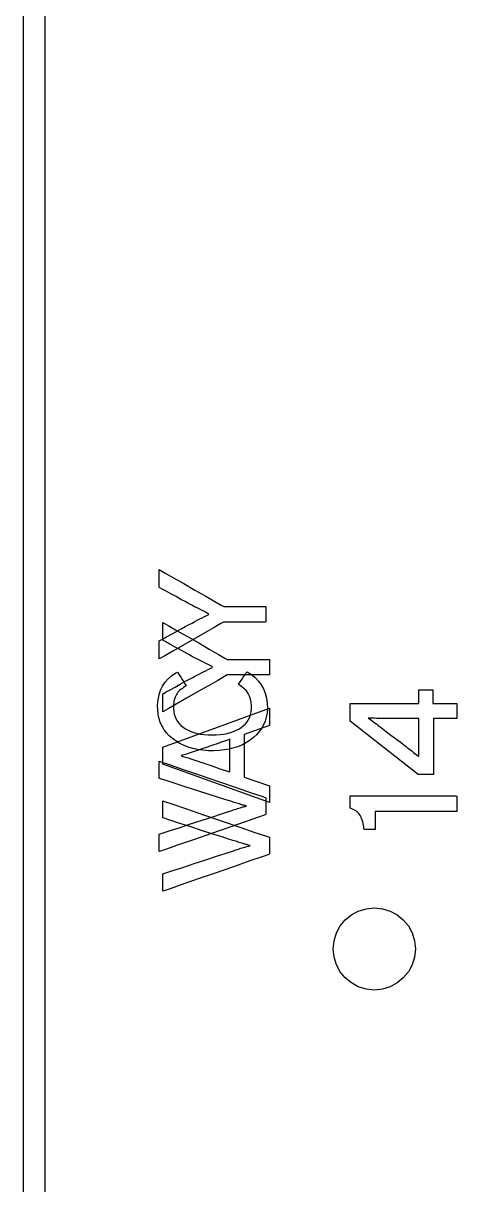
# Model space of a CAD drawing. Extents: x 1 to 47.7, y 0.2 to 33.5.
# Drawn here: x 34.671 to 35.067, y 11.133 to 12.192 of the extents above; entities that cross this region are included whole.
import ezdxf

# ---------------------------------------------------------------- set-up
doc = ezdxf.new("R2010")
doc.units = 0
doc.header["$MEASUREMENT"] = 0
for name, color, linetype in [('1_1__SCREW_TERMINAL_BLOCK_', 7, 'CONTINUOUS'), ('1_2__SCREW_TERMINAL_BLOCK_', 7, 'CONTINUOUS'), ('1_3__CONNECTORIZED_RELAY__', 7, 'CONTINUOUS'), ('1_4__CONNECTORIZED_RELAY__', 7, 'CONTINUOUS')]:
    doc.layers.add(name, color=color, linetype=linetype)

msp = doc.modelspace()

# ---------------------------------------------------------------- linework, layer by layer
at = {"layer": '1_1__SCREW_TERMINAL_BLOCK_'}
for points in [[(34.6712, 12.2817), (34.6712, 12.1342), (34.6712, 11.9848), (34.6712, 11.8335), (34.6712, 11.6806), (34.6712, 11.526), (34.6712, 11.3699), (34.6712, 11.2125), (34.6712, 11.0537), (34.6712, 10.8937), (34.6712, 10.7326), (34.6712, 10.5705), (34.6712, 10.4076), (34.6712, 10.2438), (34.6712, 9.9144), (34.6712, 9.583), (34.6712, 8.9177), (34.6712, 8.5855), (34.6712, 8.2547), (34.6712, 7.9261)], [(34.6912, 7.9279), (34.6912, 8.0812), (34.6912, 8.3895), (34.6912, 8.6997), (34.6912, 9.011), (34.6912, 9.6339), (34.6912, 9.944), (34.6912, 10.2521), (34.6912, 10.4051), (34.6912, 10.5574), (34.6912, 10.7088), (34.6912, 10.8592), (34.6912, 11.0086), (34.6912, 11.1568), (34.6912, 11.3037), (34.6912, 11.4493), (34.6912, 11.5934), (34.6912, 11.7359), (34.6912, 11.8769), (34.6912, 12.016), (34.6912, 12.1534), (34.6912, 12.2887)]]:
    msp.add_lwpolyline(points, dxfattribs=at)
for points in [[(34.8541, 11.6602), (34.8555, 11.6602), (34.8593, 11.6602), (34.8648, 11.6602), (34.8712, 11.6602), (34.8778, 11.6602), (34.8839, 11.6602), (34.8889, 11.6602), (34.8919, 11.6602), (34.8925, 11.6602), (34.8925, 11.6593), (34.8925, 11.6576), (34.8925, 11.6555), (34.8925, 11.6531), (34.8925, 11.6507), (34.8925, 11.6486), (34.8925, 11.647), (34.8925, 11.6462), (34.8917, 11.6461), (34.8885, 11.6461), (34.8834, 11.6461), (34.8772, 11.6461), (34.8705, 11.6461), (34.8642, 11.6461), (34.8589, 11.6461), (34.8552, 11.6461), (34.854, 11.6461), (34.8515, 11.6447), (34.8454, 11.6412), (34.8369, 11.6363), (34.827, 11.6306), (34.8169, 11.6248), (34.8076, 11.6195), (34.8003, 11.6153), (34.796, 11.6128), (34.7953, 11.6125), (34.7953, 11.6136), (34.7953, 11.6156), (34.7953, 11.6182), (34.7953, 11.6211), (34.7953, 11.6239), (34.7953, 11.6263), (34.7953, 11.6281), (34.7953, 11.6289), (34.796, 11.6293), (34.7984, 11.6306), (34.802, 11.6326), (34.8064, 11.635), (34.811, 11.6375), (34.8154, 11.6399), (34.8191, 11.6419), (34.8214, 11.6432), (34.8226, 11.6438), (34.8252, 11.6452), (34.8277, 11.6465), (34.83, 11.6477), (34.8323, 11.6489), (34.8345, 11.65), (34.8366, 11.651), (34.8386, 11.652), (34.8406, 11.6529), (34.8404, 11.6537), (34.8385, 11.6546), (34.8366, 11.6556), (34.8345, 11.6566), (34.8323, 11.6577), (34.83, 11.6589), (34.8276, 11.6601), (34.8251, 11.6614), (34.8225, 11.6628), (34.8214, 11.6634), (34.8189, 11.6648), (34.8151, 11.6668), (34.8107, 11.6693), (34.806, 11.6718), (34.8017, 11.6742), (34.7981, 11.6762), (34.7959, 11.6774), (34.7953, 11.6778), (34.7953, 11.6787), (34.7953, 11.6805), (34.7953, 11.683), (34.7953, 11.6857), (34.7953, 11.6885), (34.7953, 11.691), (34.7953, 11.6929), (34.7953, 11.6939), (34.7962, 11.6935), (34.8008, 11.6908), (34.8084, 11.6865), (34.8178, 11.6811), (34.8279, 11.6753), (34.8377, 11.6696), (34.8461, 11.6648), (34.8519, 11.6615)], [(34.8755, 11.6008), (34.8794, 11.5983), (34.8829, 11.5955), (34.8859, 11.5923), (34.8884, 11.5889), (34.8905, 11.5851), (34.8921, 11.5811), (34.8932, 11.5767), (34.8939, 11.5721), (34.894, 11.5673), (34.8937, 11.5633), (34.893, 11.5594), (34.8919, 11.5558), (34.8905, 11.5523), (34.8887, 11.5491), (34.8866, 11.5461), (34.8841, 11.5433), (34.8813, 11.5407), (34.8782, 11.5382), (34.8749, 11.5361), (34.8713, 11.5342), (34.8675, 11.5325), (34.8634, 11.5312), (34.8592, 11.5301), (34.8546, 11.5294), (34.8499, 11.5289), (34.8449, 11.5286), (34.8398, 11.5287), (34.835, 11.5291), (34.8303, 11.5298), (34.8259, 11.5307), (34.8218, 11.532), (34.8179, 11.5335), (34.8142, 11.5353), (34.8107, 11.5373), (34.8075, 11.5397), (34.8045, 11.5422), (34.802, 11.5449), (34.7997, 11.5479), (34.7979, 11.551), (34.7963, 11.5544), (34.7952, 11.5579), (34.7943, 11.5617), (34.7939, 11.5657), (34.7938, 11.5702), (34.7942, 11.5751), (34.7951, 11.5796), (34.7965, 11.5838), (34.7983, 11.5877), (34.8006, 11.5912), (34.8033, 11.5943), (34.8066, 11.5971), (34.8103, 11.5996), (34.812, 11.6003), (34.8126, 11.5993), (34.8136, 11.5978), (34.8149, 11.5958), (34.8162, 11.5937), (34.8176, 11.5916), (34.8187, 11.5898), (34.8196, 11.5885), (34.8199, 11.588), (34.8188, 11.5873), (34.8175, 11.5864), (34.8164, 11.5856), (34.8153, 11.5847), (34.8142, 11.5838), (34.8133, 11.5829), (34.8124, 11.582), (34.8117, 11.581), (34.811, 11.58), (34.8104, 11.5789), (34.8099, 11.5777), (34.8094, 11.5765), (34.809, 11.5752), (34.8087, 11.5739), (34.8085, 11.5724), (34.8084, 11.5709), (34.8083, 11.5694), (34.8083, 11.5673), (34.8085, 11.5646), (34.809, 11.5621), (34.8098, 11.5597), (34.8107, 11.5575), (34.8119, 11.5554), (34.8134, 11.5535), (34.8151, 11.5518), (34.817, 11.5502), (34.8192, 11.5487), (34.8216, 11.5474), (34.8242, 11.5463), (34.827, 11.5453), (34.8299, 11.5445), (34.8331, 11.5439), (34.8364, 11.5435), (34.8399, 11.5432), (34.8436, 11.5431), (34.8473, 11.5432), (34.8508, 11.5434), (34.8541, 11.5439), (34.8573, 11.5445), (34.8602, 11.5452), (34.863, 11.5462), (34.8656, 11.5473), (34.868, 11.5485), (34.8702, 11.55), (34.8723, 11.5516), (34.8741, 11.5533), (34.8756, 11.5552), (34.8769, 11.5572), (34.8779, 11.5594), (34.8787, 11.5618), (34.8792, 11.5643), (34.8795, 11.5669), (34.8795, 11.5699), (34.8792, 11.573), (34.8786, 11.5758), (34.8776, 11.5785), (34.8764, 11.5809), (34.8748, 11.5832), (34.8729, 11.5852), (34.8707, 11.5871), (34.8681, 11.5887), (34.8676, 11.5894), (34.8682, 11.5903), (34.8693, 11.5919), (34.8706, 11.5937), (34.8719, 11.5957), (34.8733, 11.5976), (34.8744, 11.5993), (34.8752, 11.6004)], [(34.8925, 11.4858), (34.8925, 11.4852), (34.8925, 11.4837), (34.8925, 11.4815), (34.8925, 11.479), (34.8925, 11.4763), (34.8925, 11.4739), (34.8925, 11.4719), (34.8925, 11.4707), (34.892, 11.4703), (34.886, 11.4682), (34.8746, 11.4642), (34.8598, 11.4591), (34.8431, 11.4533), (34.8266, 11.4475), (34.812, 11.4424), (34.801, 11.4386), (34.7956, 11.4368), (34.7953, 11.437), (34.7953, 11.4383), (34.7953, 11.4404), (34.7953, 11.443), (34.7953, 11.4457), (34.7953, 11.4483), (34.7953, 11.4505), (34.7953, 11.452), (34.7953, 11.4525), (34.798, 11.4534), (34.8045, 11.4555), (34.8134, 11.4585), (34.8239, 11.4619), (34.8345, 11.4654), (34.8443, 11.4685), (34.852, 11.4711), (34.8566, 11.4726), (34.8578, 11.473), (34.8588, 11.4733), (34.8598, 11.4737), (34.8609, 11.474), (34.862, 11.4744), (34.8632, 11.4748), (34.8643, 11.4751), (34.8655, 11.4755), (34.8666, 11.4759), (34.8678, 11.4763), (34.869, 11.4766), (34.87, 11.4769), (34.8711, 11.4772), (34.872, 11.4774), (34.8729, 11.4777), (34.8737, 11.4779), (34.8745, 11.4781), (34.8749, 11.4782), (34.8742, 11.4784), (34.8734, 11.4786), (34.8726, 11.4789), (34.8717, 11.4791), (34.8707, 11.4794), (34.8697, 11.4797), (34.8686, 11.4801), (34.8674, 11.4805), (34.8662, 11.4809), (34.865, 11.4812), (34.8638, 11.4816), (34.8627, 11.4819), (34.8615, 11.4823), (34.8604, 11.4826), (34.8593, 11.4829), (34.8583, 11.4832), (34.8572, 11.4836), (34.8552, 11.4842), (34.8494, 11.4861), (34.8408, 11.4889), (34.8306, 11.4922), (34.8199, 11.4956), (34.8099, 11.4989), (34.8017, 11.5015), (34.7966, 11.5032), (34.7953, 11.5036), (34.7953, 11.5045), (34.7953, 11.5063), (34.7953, 11.5086), (34.7953, 11.5113), (34.7953, 11.5139), (34.7953, 11.5163), (34.7953, 11.5181), (34.7953, 11.5191), (34.7968, 11.5187), (34.8045, 11.516), (34.817, 11.5117), (34.8325, 11.5064), (34.8493, 11.5007), (34.8655, 11.4951), (34.8793, 11.4904), (34.8889, 11.4871)], [(34.9915, 11.3854), (34.9991, 11.3846), (35.0061, 11.3824), (35.0125, 11.379), (35.018, 11.3744), (35.0226, 11.3688), (35.0261, 11.3625), (35.0283, 11.3554), (35.029, 11.3479), (35.0283, 11.3403), (35.0261, 11.3333), (35.0226, 11.3269), (35.018, 11.3214), (35.0125, 11.3168), (35.0061, 11.3133), (34.9991, 11.3111), (34.9915, 11.3104), (34.984, 11.3111), (34.9769, 11.3133), (34.9706, 11.3168), (34.965, 11.3214), (34.9604, 11.3269), (34.957, 11.3333), (34.9548, 11.3403), (34.954, 11.3479), (34.9548, 11.3554), (34.957, 11.3625), (34.9604, 11.3688), (34.965, 11.3744), (34.9706, 11.379), (34.9769, 11.3824), (34.984, 11.3846)]]:
    msp.add_lwpolyline(points, close=True, dxfattribs=at)
at = {"layer": '1_2__SCREW_TERMINAL_BLOCK_'}
for points in [[(34.6712, 12.2817), (34.6712, 12.1342), (34.6712, 11.9848), (34.6712, 11.8335), (34.6712, 11.6806), (34.6712, 11.526), (34.6712, 11.3699), (34.6712, 11.2125), (34.6712, 11.0537), (34.6712, 10.8937), (34.6712, 10.7326), (34.6712, 10.5705), (34.6712, 10.4076), (34.6712, 10.2438), (34.6712, 9.9144), (34.6712, 9.583), (34.6712, 8.9177), (34.6712, 8.5855), (34.6712, 8.2547), (34.6712, 7.9261)], [(34.6912, 7.9279), (34.6912, 8.0812), (34.6912, 8.3895), (34.6912, 8.6997), (34.6912, 9.011), (34.6912, 9.6339), (34.6912, 9.944), (34.6912, 10.2521), (34.6912, 10.4051), (34.6912, 10.5574), (34.6912, 10.7088), (34.6912, 10.8592), (34.6912, 11.0086), (34.6912, 11.1568), (34.6912, 11.3037), (34.6912, 11.4493), (34.6912, 11.5934), (34.6912, 11.7359), (34.6912, 11.8769), (34.6912, 12.016), (34.6912, 12.1534), (34.6912, 12.2887)]]:
    msp.add_lwpolyline(points, dxfattribs=at)
at = {"layer": '1_3__CONNECTORIZED_RELAY__'}
for points in [[(34.6712, 12.2491), (34.6712, 12.1012), (34.6712, 11.9513), (34.6712, 11.7997), (34.6712, 11.6464), (34.6712, 11.4915), (34.6712, 11.3351), (34.6712, 11.1773), (34.6712, 11.0182), (34.6712, 10.858), (34.6712, 10.6967), (34.6712, 10.5344), (34.6712, 10.3712), (34.6712, 10.2073), (34.6712, 9.8776), (34.6712, 9.5461), (34.6712, 9.2135), (34.6712, 8.5487), (34.6712, 8.2181), (34.6712, 7.8897)], [(34.6912, 7.8884), (34.6912, 8.1273), (34.6912, 8.3677), (34.6912, 8.6093), (34.6912, 9.5804), (34.6912, 9.8225), (34.6912, 10.0637), (34.6912, 10.3034), (34.6912, 10.5415), (34.6912, 10.7775), (34.6912, 11.0111), (34.6912, 11.2418), (34.6912, 11.356), (34.6912, 11.4694), (34.6912, 11.5819), (34.6912, 11.6935), (34.6912, 11.8041), (34.6912, 11.9136), (34.6912, 12.0222), (34.6912, 12.1296), (34.6912, 12.2358)], [(35.0449, 11.5718), (35.0668, 11.5718), (35.0668, 11.5581), (35.0454, 11.5581), (35.0454, 11.5071), (35.0315, 11.5071), (34.9696, 11.5556), (34.9696, 11.5718), (35.0321, 11.5718), (35.0321, 11.5842), (35.0449, 11.5842), (35.0449, 11.5718)], [(34.8958, 11.5518), (34.8727, 11.5436), (34.8727, 11.5047), (34.8958, 11.4966), (34.8958, 11.4815), (34.7986, 11.5165), (34.7986, 11.532), (34.8958, 11.5674), (34.8958, 11.5518)]]:
    msp.add_lwpolyline(points, dxfattribs=at)
for points in [[(34.8574, 11.612), (34.8588, 11.612), (34.8626, 11.612), (34.8681, 11.612), (34.8745, 11.612), (34.8811, 11.612), (34.8873, 11.612), (34.8922, 11.612), (34.8952, 11.612), (34.8958, 11.6119), (34.8958, 11.611), (34.8958, 11.6094), (34.8958, 11.6072), (34.8958, 11.6048), (34.8958, 11.6024), (34.8958, 11.6003), (34.8958, 11.5987), (34.8958, 11.5979), (34.895, 11.5979), (34.8918, 11.5979), (34.8867, 11.5979), (34.8805, 11.5979), (34.8739, 11.5979), (34.8675, 11.5979), (34.8622, 11.5979), (34.8585, 11.5979), (34.8573, 11.5979), (34.8548, 11.5964), (34.8487, 11.5929), (34.8402, 11.588), (34.8303, 11.5823), (34.8202, 11.5765), (34.8109, 11.5712), (34.8036, 11.567), (34.7993, 11.5645), (34.7986, 11.5643), (34.7986, 11.5654), (34.7986, 11.5674), (34.7986, 11.57), (34.7986, 11.5728), (34.7986, 11.5756), (34.7986, 11.578), (34.7986, 11.5798), (34.7986, 11.5807), (34.7993, 11.581), (34.8017, 11.5823), (34.8053, 11.5843), (34.8097, 11.5867), (34.8143, 11.5893), (34.8187, 11.5917), (34.8224, 11.5936), (34.8247, 11.595), (34.8259, 11.5956), (34.8285, 11.5969), (34.831, 11.5982), (34.8334, 11.5994), (34.8356, 11.6006), (34.8378, 11.6017), (34.8399, 11.6028), (34.8419, 11.6037), (34.8439, 11.6046), (34.8437, 11.6055), (34.8419, 11.6064), (34.8399, 11.6073), (34.8378, 11.6083), (34.8356, 11.6094), (34.8333, 11.6106), (34.8309, 11.6119), (34.8284, 11.6132), (34.8258, 11.6145), (34.8247, 11.6151), (34.8222, 11.6165), (34.8185, 11.6186), (34.814, 11.621), (34.8093, 11.6236), (34.805, 11.626), (34.8014, 11.6279), (34.7992, 11.6292), (34.7986, 11.6295), (34.7986, 11.6304), (34.7986, 11.6322), (34.7986, 11.6347), (34.7986, 11.6375), (34.7986, 11.6403), (34.7986, 11.6427), (34.7986, 11.6446), (34.7986, 11.6457), (34.7995, 11.6452), (34.8042, 11.6426), (34.8117, 11.6382), (34.8211, 11.6328), (34.8313, 11.627), (34.841, 11.6214), (34.8494, 11.6166), (34.8552, 11.6132)], [(34.986, 11.5585), (34.9871, 11.5577), (34.9883, 11.5568), (34.9895, 11.5559), (34.9909, 11.5549), (34.9923, 11.5539), (34.9937, 11.5529), (34.9952, 11.5517), (34.9968, 11.5505), (34.9978, 11.5498), (34.9997, 11.5483), (35.0028, 11.546), (35.0067, 11.543), (35.011, 11.5398), (35.015, 11.5367), (35.0184, 11.5341), (35.0207, 11.5324), (35.0216, 11.5317), (35.0231, 11.5305), (35.0246, 11.5294), (35.026, 11.5283), (35.0273, 11.5272), (35.0286, 11.5262), (35.0298, 11.5252), (35.0309, 11.5242), (35.032, 11.5233), (35.0323, 11.5241), (35.0323, 11.5257), (35.0323, 11.5274), (35.0322, 11.5291), (35.0322, 11.5309), (35.0322, 11.5328), (35.0322, 11.5347), (35.0322, 11.5367), (35.0321, 11.5382), (35.0321, 11.5394), (35.0321, 11.5418), (35.0321, 11.5449), (35.0321, 11.5484), (35.0321, 11.5518), (35.0321, 11.5549), (35.0321, 11.5571), (35.0321, 11.558), (35.0313, 11.5581), (35.0286, 11.5581), (35.0246, 11.5581), (35.0197, 11.5581), (35.0147, 11.5581), (35.0101, 11.5581), (35.0063, 11.5581), (35.0041, 11.5581), (35.0027, 11.5581), (35.0003, 11.5581), (34.998, 11.5582), (34.9958, 11.5582), (34.9937, 11.5582), (34.9916, 11.5583), (34.9896, 11.5583), (34.9878, 11.5584)], [(34.8373, 11.5313), (34.8342, 11.5303), (34.8311, 11.5292), (34.8282, 11.5283), (34.8253, 11.5273), (34.8227, 11.5265), (34.8201, 11.5256), (34.8177, 11.5249), (34.8154, 11.5242), (34.8167, 11.5235), (34.8191, 11.5228), (34.8216, 11.5221), (34.8242, 11.5212), (34.827, 11.5204), (34.8299, 11.5194), (34.833, 11.5184), (34.8362, 11.5173), (34.8378, 11.5168), (34.8397, 11.5161), (34.8428, 11.5151), (34.8466, 11.5137), (34.8506, 11.5123), (34.8544, 11.511), (34.8575, 11.5099), (34.8594, 11.5093), (34.8597, 11.5094), (34.8597, 11.5115), (34.8597, 11.5154), (34.8597, 11.5204), (34.8597, 11.5258), (34.8597, 11.531), (34.8597, 11.5354), (34.8597, 11.5383), (34.8597, 11.5391), (34.8584, 11.5387), (34.8558, 11.5378), (34.8522, 11.5365), (34.8481, 11.5351), (34.8441, 11.5337), (34.8407, 11.5325), (34.8383, 11.5317)], [(35.0668, 11.4734), (35.0639, 11.4734), (35.0563, 11.4734), (35.0455, 11.4734), (35.0328, 11.4734), (35.0198, 11.4734), (35.0078, 11.4734), (34.9984, 11.4734), (34.993, 11.4734), (34.9923, 11.4732), (34.9923, 11.472), (34.9923, 11.4699), (34.9923, 11.4672), (34.9923, 11.4643), (34.9923, 11.4614), (34.9923, 11.459), (34.9923, 11.4573), (34.9923, 11.4567), (34.9919, 11.4567), (34.9908, 11.4567), (34.9894, 11.4567), (34.9877, 11.4567), (34.9859, 11.4567), (34.9843, 11.4567), (34.983, 11.4567), (34.9823, 11.4567), (34.9821, 11.4575), (34.982, 11.4592), (34.9817, 11.4609), (34.9814, 11.4624), (34.981, 11.4639), (34.9805, 11.4654), (34.98, 11.4668), (34.9794, 11.4681), (34.9788, 11.4694), (34.9781, 11.4706), (34.9772, 11.4717), (34.9763, 11.4726), (34.9753, 11.4735), (34.9742, 11.4743), (34.973, 11.4749), (34.9717, 11.4755), (34.9703, 11.4759), (34.9696, 11.4762), (34.9696, 11.477), (34.9696, 11.4784), (34.9696, 11.4803), (34.9696, 11.4823), (34.9696, 11.4842), (34.9696, 11.4859), (34.9696, 11.487), (34.9696, 11.4875), (34.9733, 11.4875), (34.9832, 11.4875), (34.9974, 11.4875), (35.0139, 11.4875), (35.0309, 11.4875), (35.0465, 11.4875), (35.0588, 11.4875), (35.0658, 11.4875), (35.0668, 11.4873), (35.0668, 11.4863), (35.0668, 11.4845), (35.0668, 11.4823), (35.0668, 11.4798), (35.0668, 11.4774), (35.0668, 11.4753), (35.0668, 11.4739)], [(34.8958, 11.4497), (34.8958, 11.4491), (34.8958, 11.4476), (34.8958, 11.4454), (34.8958, 11.4428), (34.8958, 11.4402), (34.8958, 11.4377), (34.8958, 11.4357), (34.8958, 11.4345), (34.8953, 11.4341), (34.8893, 11.432), (34.878, 11.4281), (34.8631, 11.4229), (34.8464, 11.4171), (34.8299, 11.4114), (34.8153, 11.4063), (34.8043, 11.4025), (34.7989, 11.4006), (34.7986, 11.4008), (34.7986, 11.4022), (34.7986, 11.4043), (34.7986, 11.4068), (34.7986, 11.4096), (34.7986, 11.4122), (34.7986, 11.4144), (34.7986, 11.4159), (34.7986, 11.4164), (34.8013, 11.4173), (34.8078, 11.4194), (34.8168, 11.4223), (34.8272, 11.4257), (34.8378, 11.4292), (34.8476, 11.4324), (34.8554, 11.435), (34.8599, 11.4364), (34.8611, 11.4368), (34.8621, 11.4372), (34.8632, 11.4375), (34.8642, 11.4379), (34.8653, 11.4383), (34.8665, 11.4386), (34.8676, 11.439), (34.8688, 11.4394), (34.8699, 11.4398), (34.8711, 11.4401), (34.8723, 11.4405), (34.8734, 11.4408), (34.8744, 11.441), (34.8753, 11.4413), (34.8762, 11.4415), (34.877, 11.4417), (34.8778, 11.4419), (34.8783, 11.4421), (34.8775, 11.4423), (34.8767, 11.4425), (34.8759, 11.4427), (34.875, 11.443), (34.874, 11.4433), (34.873, 11.4436), (34.8719, 11.444), (34.8707, 11.4444), (34.8695, 11.4447), (34.8683, 11.4451), (34.8671, 11.4454), (34.866, 11.4458), (34.8648, 11.4461), (34.8637, 11.4465), (34.8626, 11.4468), (34.8616, 11.4471), (34.8606, 11.4474), (34.8585, 11.4481), (34.8527, 11.45), (34.8441, 11.4527), (34.8339, 11.456), (34.8232, 11.4595), (34.8132, 11.4627), (34.8051, 11.4654), (34.7999, 11.4671), (34.7986, 11.4675), (34.7986, 11.4684), (34.7986, 11.4701), (34.7986, 11.4725), (34.7986, 11.4751), (34.7986, 11.4778), (34.7986, 11.4802), (34.7986, 11.482), (34.7986, 11.483), (34.8001, 11.4825), (34.8078, 11.4799), (34.8203, 11.4756), (34.8358, 11.4703), (34.8526, 11.4645), (34.8688, 11.459), (34.8826, 11.4542), (34.8922, 11.4509)]]:
    msp.add_lwpolyline(points, close=True, dxfattribs=at)
at = {"layer": '1_4__CONNECTORIZED_RELAY__'}
for points in [[(34.6912, 7.9309), (34.6912, 8.2473), (34.6912, 8.5661), (34.6912, 8.8864), (34.6912, 9.5284), (34.6912, 9.8484), (34.6912, 10.1666), (34.6912, 10.3248), (34.6912, 10.4822), (34.6912, 10.6387), (34.6912, 10.7943), (34.6912, 10.9488), (34.6912, 11.1021), (34.6912, 11.2541), (34.6912, 11.4047), (34.6912, 11.5539), (34.6912, 11.7014), (34.6912, 11.8472), (34.6912, 11.9913), (34.6912, 12.1334), (34.6912, 12.2735)], [(34.6712, 12.2246), (34.6712, 12.0722), (34.6712, 11.9178), (34.6712, 11.7615), (34.6712, 11.6035), (34.6712, 11.4438), (34.6712, 11.2826), (34.6712, 11.12), (34.6712, 10.956), (34.6712, 10.7909), (34.6712, 10.6247), (34.6712, 10.4575), (34.6712, 10.2894), (34.6712, 9.9511), (34.6712, 9.6106), (34.6712, 9.269), (34.6712, 8.5855), (34.6712, 8.2455), (34.6712, 7.9079)]]:
    msp.add_lwpolyline(points, dxfattribs=at)

doc.saveas('drawing.dxf')
